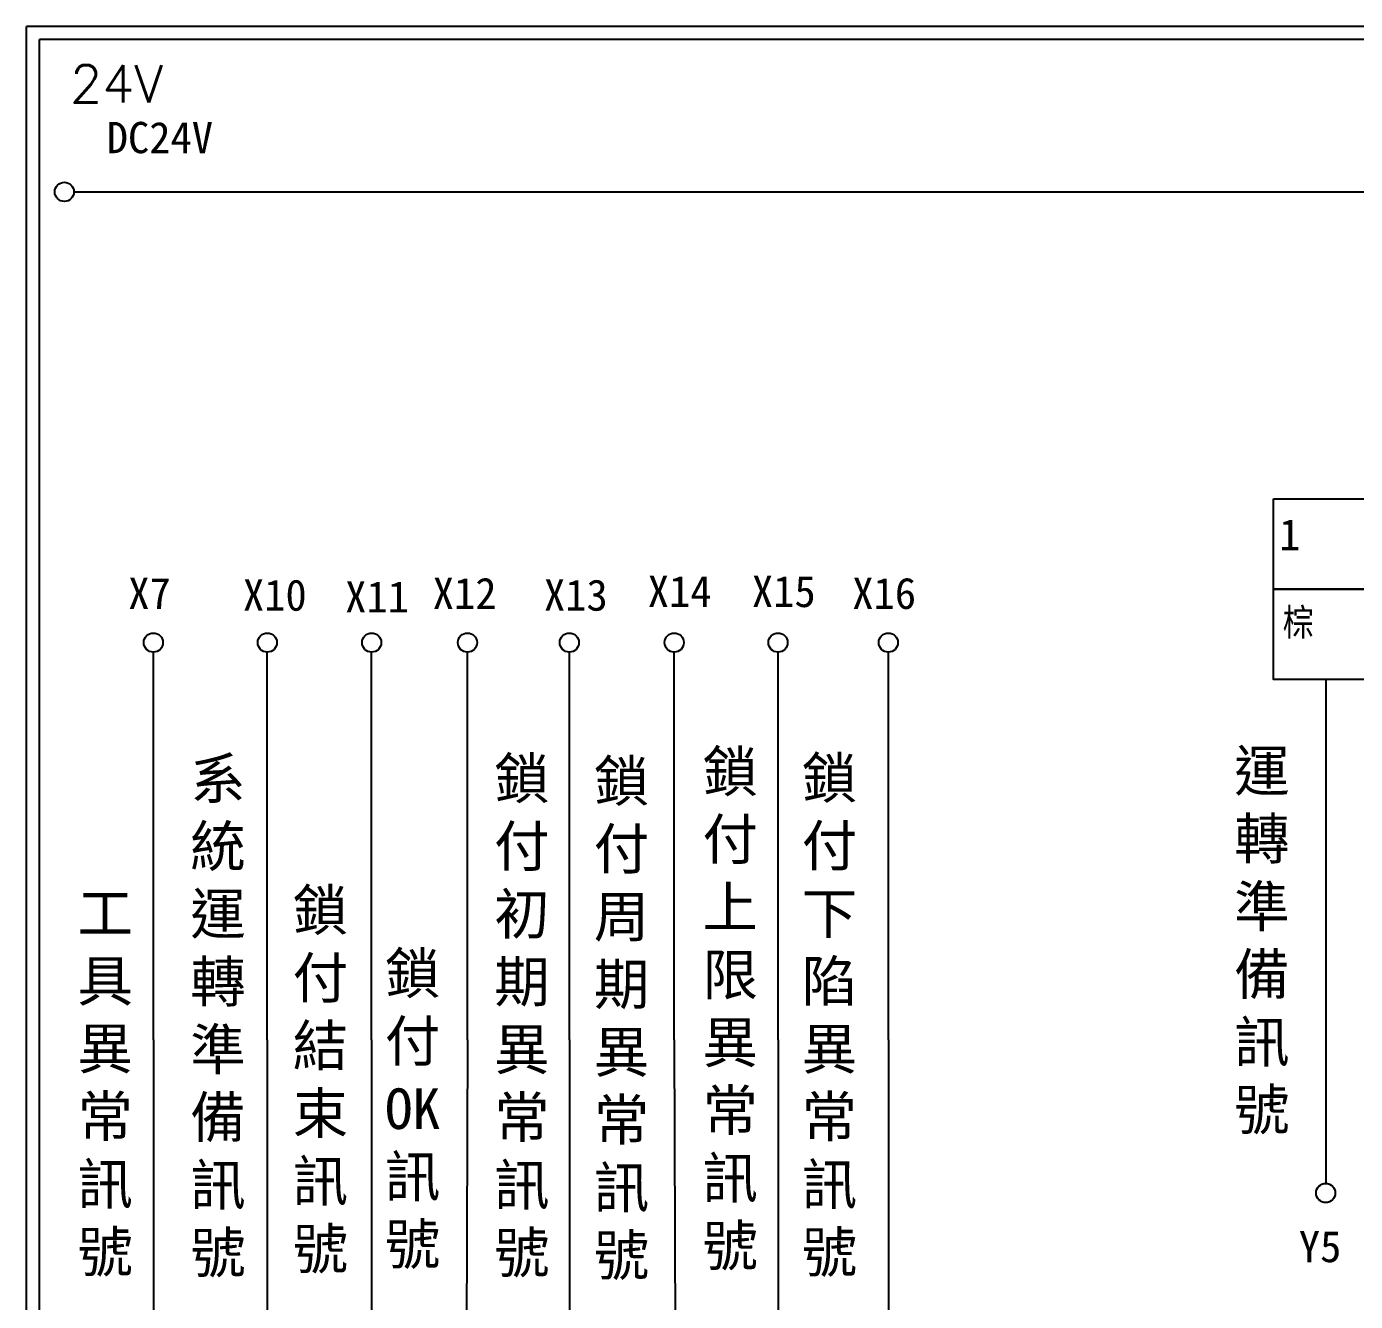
# Model space of a CAD drawing. Extents: x -3 to 1548, y -2 to 205.
# Drawn here: x 1261.2 to 1388.7, y 79.9 to 202.2 of the extents above; entities that cross this region are included whole.
import ezdxf

# ---------------------------------------------------------------- set-up
doc = ezdxf.new("R2010")
doc.units = 0
doc.header["$MEASUREMENT"] = 0
doc.layers.get('0').update_dxf_attribs({"color": 2, "linetype": 'CONTINUOUS'})
for name, color, linetype in [('DIM', 6, 'CONTINUOUS'), ('圖框層', 7, 'CONTINUOUS'), ('標尺寸層', 3, 'CONTINUOUS')]:
    doc.layers.add(name, color=color, linetype=linetype)
doc.styles.add('CNS', font='romanc.shx', dxfattribs={"bigfont": 'chineset.shx'})
doc.styles.add('STSL', font='simplex', dxfattribs={"bigfont": 'stsl'})
doc.styles.add('STYLE1', font='kaiu.ttf')

msp = doc.modelspace()

# ---------------------------------------------------------------- linework, layer by layer
at = {"color": 6}
for p, q in [((1273.38, 105.01), (1273.38, 142.2)), ((1284.31, 105.01), (1284.31, 142.2)), ((1294.32, 105.01), (1294.32, 142.2)), ((1303.51, 105.01), (1303.51, 142.2)), ((1313.29, 105.01), (1313.29, 142.2)), ((1323.35, 105.01), (1323.35, 142.2)), ((1333.31, 105.01), (1333.31, 142.2)), ((1343.89, 105.01), (1343.89, 142.2)), ((1385.85, 128.41), (1385.85, 91.23))]:
    msp.add_line(p, q, dxfattribs=at)
for points in [[(1380.84, 156.92), (1390.85, 156.92), (1390.85, 148.26), (1380.84, 148.26)], [(1380.84, 148.26), (1390.85, 148.26), (1390.85, 139.59), (1380.84, 139.59)]]:
    msp.add_lwpolyline(points, close=True, dxfattribs=at)
at = {"layer": 'DIM', "color": 6, "linetype": 'Continuous'}
for p, q in [((1385.85, 139.59), (1385.85, 110.76)), ((1273.38, 105.01), (1273.38, 76.18)), ((1284.31, 105.01), (1284.31, 76.18)), ((1294.32, 105.01), (1294.32, 76.18)), ((1303.51, 105.01), (1303.41, 76.18)), ((1313.29, 105.01), (1313.29, 76.18)), ((1323.35, 105.01), (1323.43, 76.18)), ((1333.31, 105.01), (1333.31, 76.18)), ((1343.89, 105.01), (1343.89, 76.18))]:
    msp.add_line(p, q, dxfattribs=at)
at = {"layer": '圖框層', "color": 7}
for p, q in [((1548.21, 202.23), (1261.21, 202.23)), ((1261.21, -1.74), (1261.21, 202.23)), ((1546.96, 200.98), (1262.46, 200.98)), ((1262.46, -0.49), (1262.46, 200.98))]:
    msp.add_line(p, q, dxfattribs=at)
at = {"layer": '標尺寸層', "color": 6}
msp.add_line((1265.76, 186.37), (1543.35, 186.37), dxfattribs=at)
for centre in [(1264.84, 186.37), (1273.38, 143.12), (1284.31, 143.12), (1294.32, 143.12), (1303.51, 143.12), (1313.29, 143.12), (1323.35, 143.12), (1333.31, 143.12), (1343.89, 143.12), (1385.85, 90.31)]:
    msp.add_circle(centre, 0.92, dxfattribs=at)

# ---------------------------------------------------------------- texts
at = {"color": 6, "char_height": 3, "width": 10.01, "attachment_point": 1}
for s, insert in [('1', (1381.38, 154.98)), ('X7', (1270.97, 149.35)), ('X10', (1281.97, 149.18)), ('X12', (1300.18, 149.35)), ('X13', (1310.85, 149.18)), ('X14', (1320.81, 149.53)), ('X15', (1330.8, 149.53)), ('X16', (1340.43, 149.35)), ('X11', (1291.78, 149.01)), ('{\\Fromanc,chineset|c136;棕 }', (1381.71, 146.46)), ('Y5', (1383.27, 86.67))]:
    msp.add_mtext(s, dxfattribs=dict(at, insert=insert))
at = {"layer": 'DIM', "color": 6, "linetype": 'Continuous', "style": 'STYLE1'}
msp.add_text('DC24V', height=3, dxfattribs=at).set_placement((1268.9, 190.08))
at = {"layer": '圖框層', "color": 4, "style": 'STSL'}
msp.add_text('24V', height=3.6, dxfattribs=at).set_placement((1265.38, 194.94))
at = {"layer": '標尺寸層', "color": 7, "char_height": 3.9, "width": 8.6627, "attachment_point": 5, "style": 'CNS'}
for s, insert in [('{\\fDFKai-SB|b0|i0|c136|p65;\\H0.51282x;\\P\\H1.25x;\\P\\H1.56x;系統運轉準備訊號}', (1279.58, 110.87)), ('{\\fDFKai-SB|b0|i0|c136|p65;\\H0.51282x;\\P\\H1.25x;\\P\\H1.56x;鎖付初期異常訊號}', (1308.73, 110.87)), ('{\\fDFKai-SB|b0|i0|c136|p65;\\H0.51282x;\\P\\H1.25x;\\P\\H1.56x;鎖付上限\\P異常訊號}', (1328.72, 111.54)), ('{\\fDFKai-SB|b0|i0|c136|p65;\\H0.51282x;\\P\\H1.25x;\\P\\H1.56x;鎖付下陷異常訊號}', (1338.24, 110.92)), ('{\\fDFKai-SB|b0|i0|c136|p65;\\H0.51282x;\\P\\H1.25x;\\P\\H1.56x;運轉準備訊號}', (1379.73, 118.09)), ('{\\fDFKai-SB|b0|i0|c136|p65;\\H0.51282x;\\P\\H1.25x;\\P\\H1.56x;鎖付周期異常訊號}', (1318.29, 110.62)), ('{\\fDFKai-SB|b0|i0|c136|p65;\\H0.51282x;\\P\\H1.25x;\\P\\H1.56x;鎖付結束訊號}', (1289.4, 104.74)), ('{\\fDFKai-SB|b0|i0|c136|p65;\\H0.51282x;\\P\\H1.25x;\\P\\H1.56x;工具異常訊號}', (1268.76, 104.45)), ('{\\fDFKai-SB|b0|i0|c136|p65;\\H0.51282x;\\P\\H1.25x;\\P\\H1.56x;鎖付OK訊號}', (1298.25, 101.93))]:
    msp.add_mtext(s, dxfattribs=dict(at, insert=insert))

doc.saveas('drawing.dxf')
